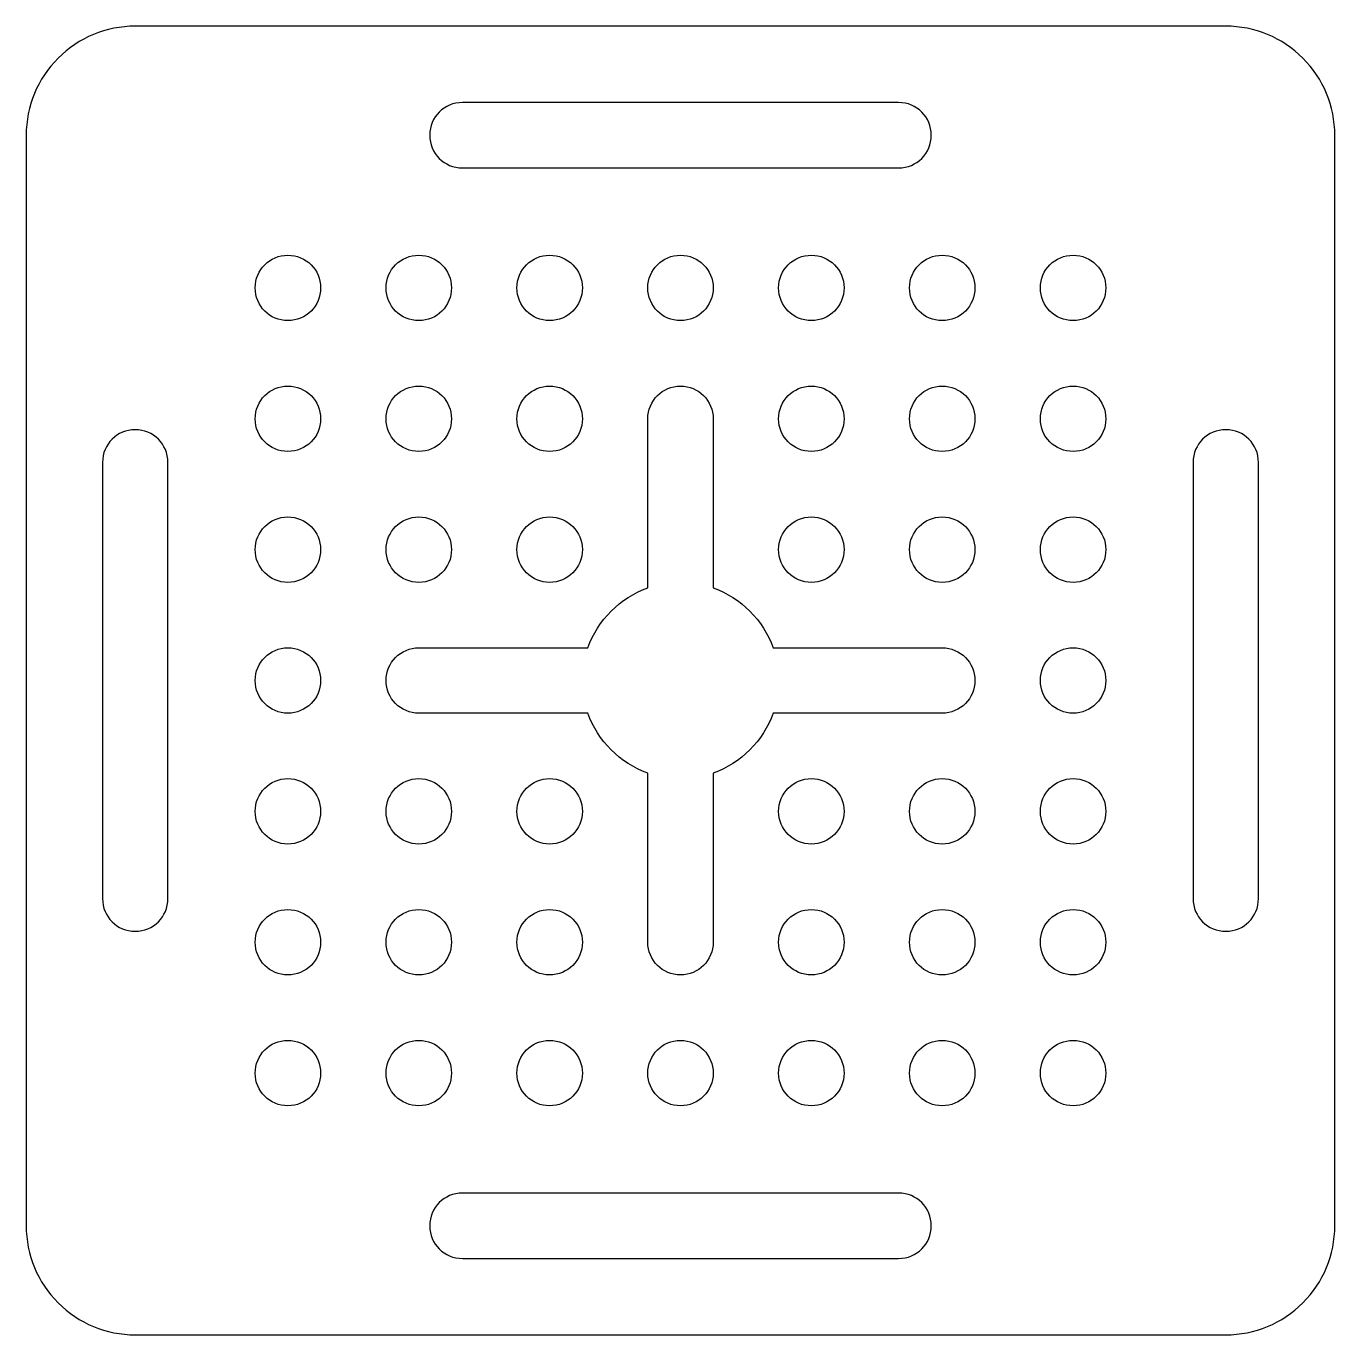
# Model space of a CAD drawing. Header units: millimetres. Extents: x 0 to 60, y -60 to 0.
import ezdxf

# ---------------------------------------------------------------- set-up
doc = ezdxf.new("R2010")
doc.units = ezdxf.units.MM
doc.layers.get('0').update_dxf_attribs({"linetype": 'CONTINUOUS'})

msp = doc.modelspace()

# ---------------------------------------------------------------- linework, layer by layer
for points in [[(0, -55, 0.414214), (5, -60), (55, -60, 0.414214), (60, -55), (60, -5, 0.414214), (55, 0), (5, 0, 0.414214), (0, -5)], [(40, -6.5, 1), (40, -3.5), (20, -3.5, 1), (20, -6.5)], [(28.5, -25.757), (28.5, -18, -1), (31.5, -18), (31.5, -25.757, -0.226541), (34.243, -28.5), (42, -28.5, -1), (42, -31.5), (34.243, -31.5, -0.226541), (31.5, -34.243), (31.5, -42, -1), (28.5, -42), (28.5, -34.243, -0.226541), (25.757, -31.5), (18, -31.5, -1), (18, -28.5), (25.757, -28.5, -0.226541)], [(6.5, -20, 1), (3.5, -20), (3.5, -40, 1), (6.5, -40)], [(53.5, -40, 1), (56.5, -40), (56.5, -20, 1), (53.5, -20)], [(20, -53.5, 1), (20, -56.5), (40, -56.5, 1), (40, -53.5)]]:
    msp.add_lwpolyline(points, format="xyb", close=True)
for centre in [(12, -12), (18, -12), (24, -12), (30, -12), (36, -12), (42, -12), (48, -12), (12, -18), (18, -18), (24, -18), (36, -18), (42, -18), (48, -18), (12, -24), (18, -24), (24, -24), (36, -24), (42, -24), (48, -24), (12, -30), (48, -30), (12, -36), (18, -36), (24, -36), (36, -36), (42, -36), (48, -36), (12, -42), (18, -42), (24, -42), (36, -42), (42, -42), (48, -42), (12, -48), (18, -48), (24, -48), (30, -48), (36, -48), (42, -48), (48, -48)]:
    msp.add_circle(centre, 1.5)

doc.saveas('drawing.dxf')
